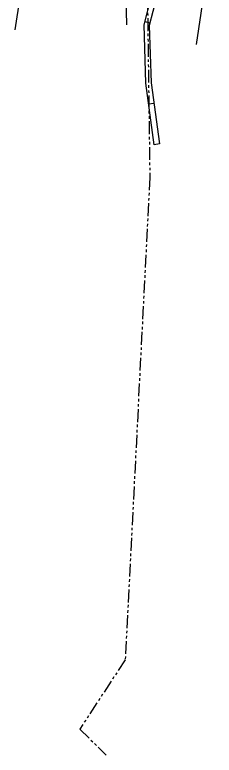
# Model space of a CAD drawing. Header units: metres. Extents: x 139929 to 143267, y 6401995 to 6404511.
# Drawn here: x 140604.7 to 140624, y 6402008.8 to 6402080.5 of the extents above; entities that cross this region are included whole.
import ezdxf

# ---------------------------------------------------------------- set-up
doc = ezdxf.new("R2010")
doc.units = ezdxf.units.M
doc.linetypes.add('PHANTOM', pattern=[2.5, 1.25, -0.25, 0.25, -0.25, 0.25, -0.25])
for name, color, linetype in [('M-BEF-MUR', 4, 'Continuous'), ('M-BEF-NIVÅKURVA-PRIMÄR-0.5M', 12, 'Continuous'), ('M-BEF-NIVÅKURVA-PRIMÄR-1.0M', 12, 'Continuous'), ('M-GR-FASTIGHETSGRÄNS', 3, 'PHANTOM'), ('M-GR-TRAKTGRÄNS', 7, 'PHANTOM')]:
    doc.layers.add(name, color=color, linetype=linetype)

msp = doc.modelspace()

# ---------------------------------------------------------------- linework, layer by layer
at = {"layer": 'M-BEF-MUR', "lineweight": -3}
for p, q in [((140617.228, 6402079.556), (140619.181, 6402087.382)), ((140619.7, 6402087.4), (140617.73, 6402079.502)), ((140617.395, 6402073.902), (140617.228, 6402079.556)), ((140617.307, 6402079.87), (140617.791, 6402079.75)), ((140617.73, 6402079.502), (140617.895, 6402073.942)), ((140618.211, 6402067.938), (140617.395, 6402073.902)), ((140617.895, 6402073.942), (140618.707, 6402068.006)), ((140617.669, 6402071.901), (140618.165, 6402071.969)), ((140618.707, 6402068.006), (140618.211, 6402067.938))]:
    msp.add_line(p, q, dxfattribs=at)
at = {"layer": 'M-BEF-NIVÅKURVA-PRIMÄR-0.5M', "linetype": 'Continuous', "lineweight": -3}
msp.add_line((140607.299, 6402095.43, 32.5), (140604.698, 6402079.088, 32.5), dxfattribs=at)
at = {"layer": 'M-BEF-NIVÅKURVA-PRIMÄR-1.0M', "linetype": 'Continuous', "lineweight": -3}
for p, q in [((140615.268, 6402092.04, 37), (140615.51, 6402079.541, 37)), ((140624.013, 6402089.227, 40), (140622.259, 6402077.651, 40))]:
    msp.add_line(p, q, dxfattribs=at)
at = {"layer": 'M-GR-FASTIGHETSGRÄNS'}
for p, q in [((140617.339, 6402097.704), (140617.778, 6402064.767)), ((140617.778, 6402064.767), (140615.395, 6402018.011)), ((140615.395, 6402018.011), (140610.998, 6402011.284)), ((140610.998, 6402011.284), (140613.55, 6402008.756))]:
    msp.add_line(p, q, dxfattribs=at)
at = {"layer": 'M-GR-TRAKTGRÄNS', "lineweight": -3}
for p, q in [((140617.339, 6402097.704), (140617.778, 6402064.767)), ((140617.778, 6402064.767), (140615.395, 6402018.011)), ((140615.395, 6402018.011), (140610.998, 6402011.284)), ((140610.998, 6402011.284), (140613.55, 6402008.756))]:
    msp.add_line(p, q, dxfattribs=at)

doc.saveas('drawing.dxf')
